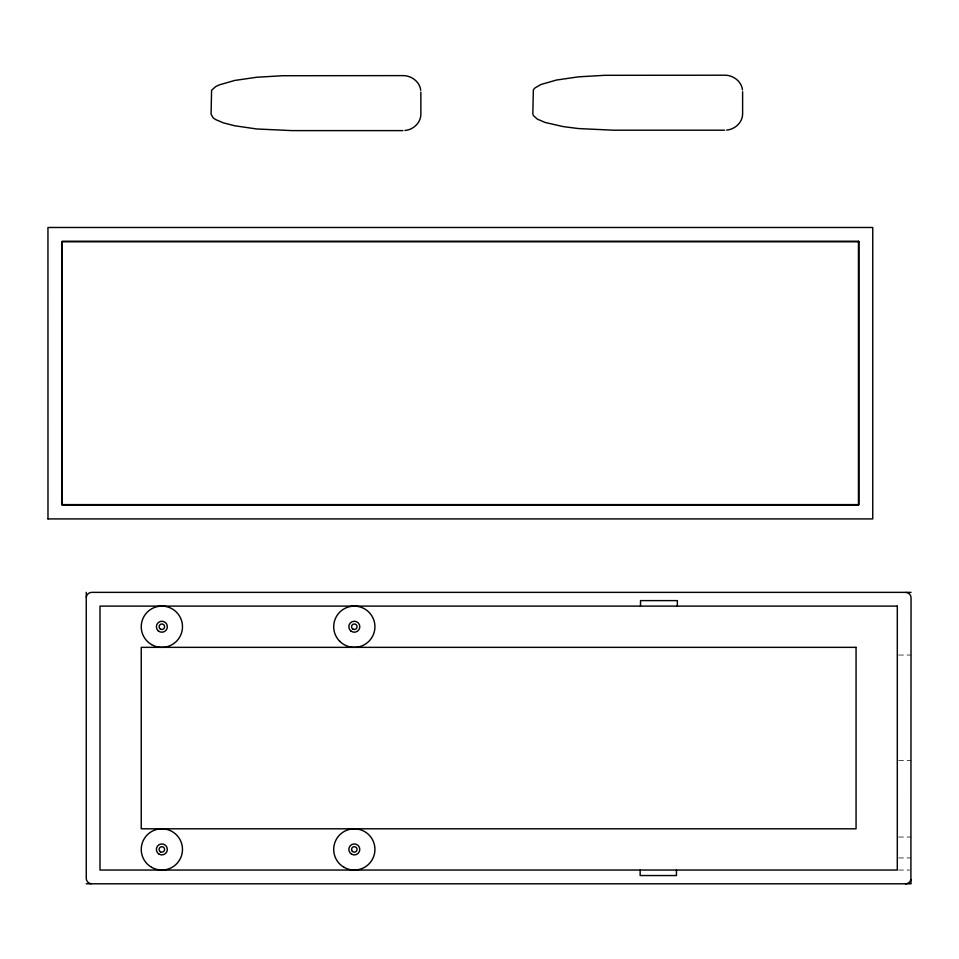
<?xml version="1.0" encoding="UTF-8"?>
<svg xmlns="http://www.w3.org/2000/svg" width="959" height="959" viewBox="0 0 959 959"><rect width="100%" height="100%" fill="white"/><g stroke="black" fill="none" stroke-linecap="round" stroke-linejoin="round"><path stroke-width="0.72" stroke-dasharray="4.79 3.6" d="M898.679 655.045L911.05 655.045M898.679 760.619L911.05 760.619M898.679 837.051L911.05 837.051M898.679 857.945L911.05 857.945M898.679 870.041L909.671 870.041"/><path stroke-width="1.44" d="M86.286 597.253L86.25 592.362M910.906 879.511L911.05 597.865A5.502 5.502 0 0 0 905.548 592.362L91.752 592.362A5.502 5.502 0 0 0 86.25 597.865L86.25 878.288A5.502 5.502 0 0 0 91.752 883.79L911.05 883.79L910.906 879.511A5.502 5.502 0 0 1 905.548 883.79M404.89 130.496C413.221 129.837 420.941 122.728 420.857 114.109L420.857 92.112M726.646 130.088C734.978 129.429 742.698 122.32 742.614 113.701L742.614 91.704M911.05 592.362L906.171 592.398M86.25 883.79L91.141 883.754M724.632 130.196L613.532 130.196L578.517 128.566L563.221 126.6L545.203 122.476L537.364 119.144L533.348 115.548L532.832 113.701L533.348 89.858L534.858 88.036L540.828 84.548L556.472 80.041L578.517 76.84L604.494 75.317L724.632 75.21C733.036 75.042 741.511 81.251 742.494 89.858M402.876 130.604L291.776 130.604L256.76 128.974L234.715 125.773L223.447 122.884L215.607 119.551L213.102 117.777L211.076 114.109L211.591 90.266L215.607 86.658L219.072 84.955L234.715 80.448L256.76 77.247L282.737 75.725L402.876 75.617C411.279 75.437 419.754 81.659 420.737 90.266M677.354 606.112L677.354 600.61L640.516 600.61L640.516 606.112M676.443 870.041L676.443 875.543L640.156 875.543L640.156 870.041M47.986 518.879L47.95 227.487L872.75 227.487L872.75 518.915L47.95 518.915M858.449 241.236L62.251 241.236L62.251 505.165L858.449 505.165L858.449 241.236M859 241.788L61.7 241.788L61.7 504.614L859 504.614L859 241.788M897.3 606.112L100 606.112L100 870.041L897.3 870.041L897.3 606.112M856.063 647.349L141.237 647.349L141.237 828.804L856.063 828.804L856.063 647.349M339.738 641.307A20.618 20.618 0 0 0 374.226 632.065A20.618 20.618 0 0 0 348.98 606.819A20.618 20.618 0 0 0 339.738 641.307M151.558 644.592A20.618 20.618 0 0 0 182.486 626.73A20.618 20.618 0 0 0 151.558 608.869A20.618 20.618 0 0 0 151.558 644.592M151.558 867.284A20.618 20.618 0 0 0 182.486 849.422A20.618 20.618 0 0 0 151.558 831.573A20.618 20.618 0 0 0 151.558 867.284M344.005 867.284A20.618 20.618 0 0 0 374.933 849.422A20.618 20.618 0 0 0 344.005 831.573A20.618 20.618 0 0 0 344.005 867.284M159.11 854.181A5.502 5.502 0 0 0 167.357 849.422A5.502 5.502 0 0 0 159.11 844.663A5.502 5.502 0 0 0 159.11 854.181M351.569 854.181A5.502 5.502 0 0 0 359.817 849.422A5.502 5.502 0 0 0 351.569 844.663A5.502 5.502 0 0 0 351.569 854.181M158.127 630.77A5.502 5.502 0 0 0 167.226 627.953A5.502 5.502 0 0 0 160.237 621.48A5.502 5.502 0 0 0 158.127 630.77M351.066 631.166A5.502 5.502 0 0 0 359.781 627.33A5.502 5.502 0 0 0 352.097 621.696A5.502 5.502 0 0 0 351.066 631.166M160.489 851.808A2.745 2.745 0 0 0 164.612 849.422A2.745 2.745 0 0 0 160.489 847.049A2.745 2.745 0 0 0 160.489 851.808M352.373 851.364A2.745 2.745 0 0 0 356.964 850.142A2.745 2.745 0 0 0 353.607 846.773A2.745 2.745 0 0 0 352.373 851.364M160.489 629.116A2.745 2.745 0 0 0 164.612 626.73A2.745 2.745 0 0 0 160.489 624.345A2.745 2.745 0 0 0 160.489 629.116M352.936 629.116A2.745 2.745 0 0 0 357.06 626.73A2.745 2.745 0 0 0 352.936 624.345A2.745 2.745 0 0 0 352.936 629.116"/></g></svg>
